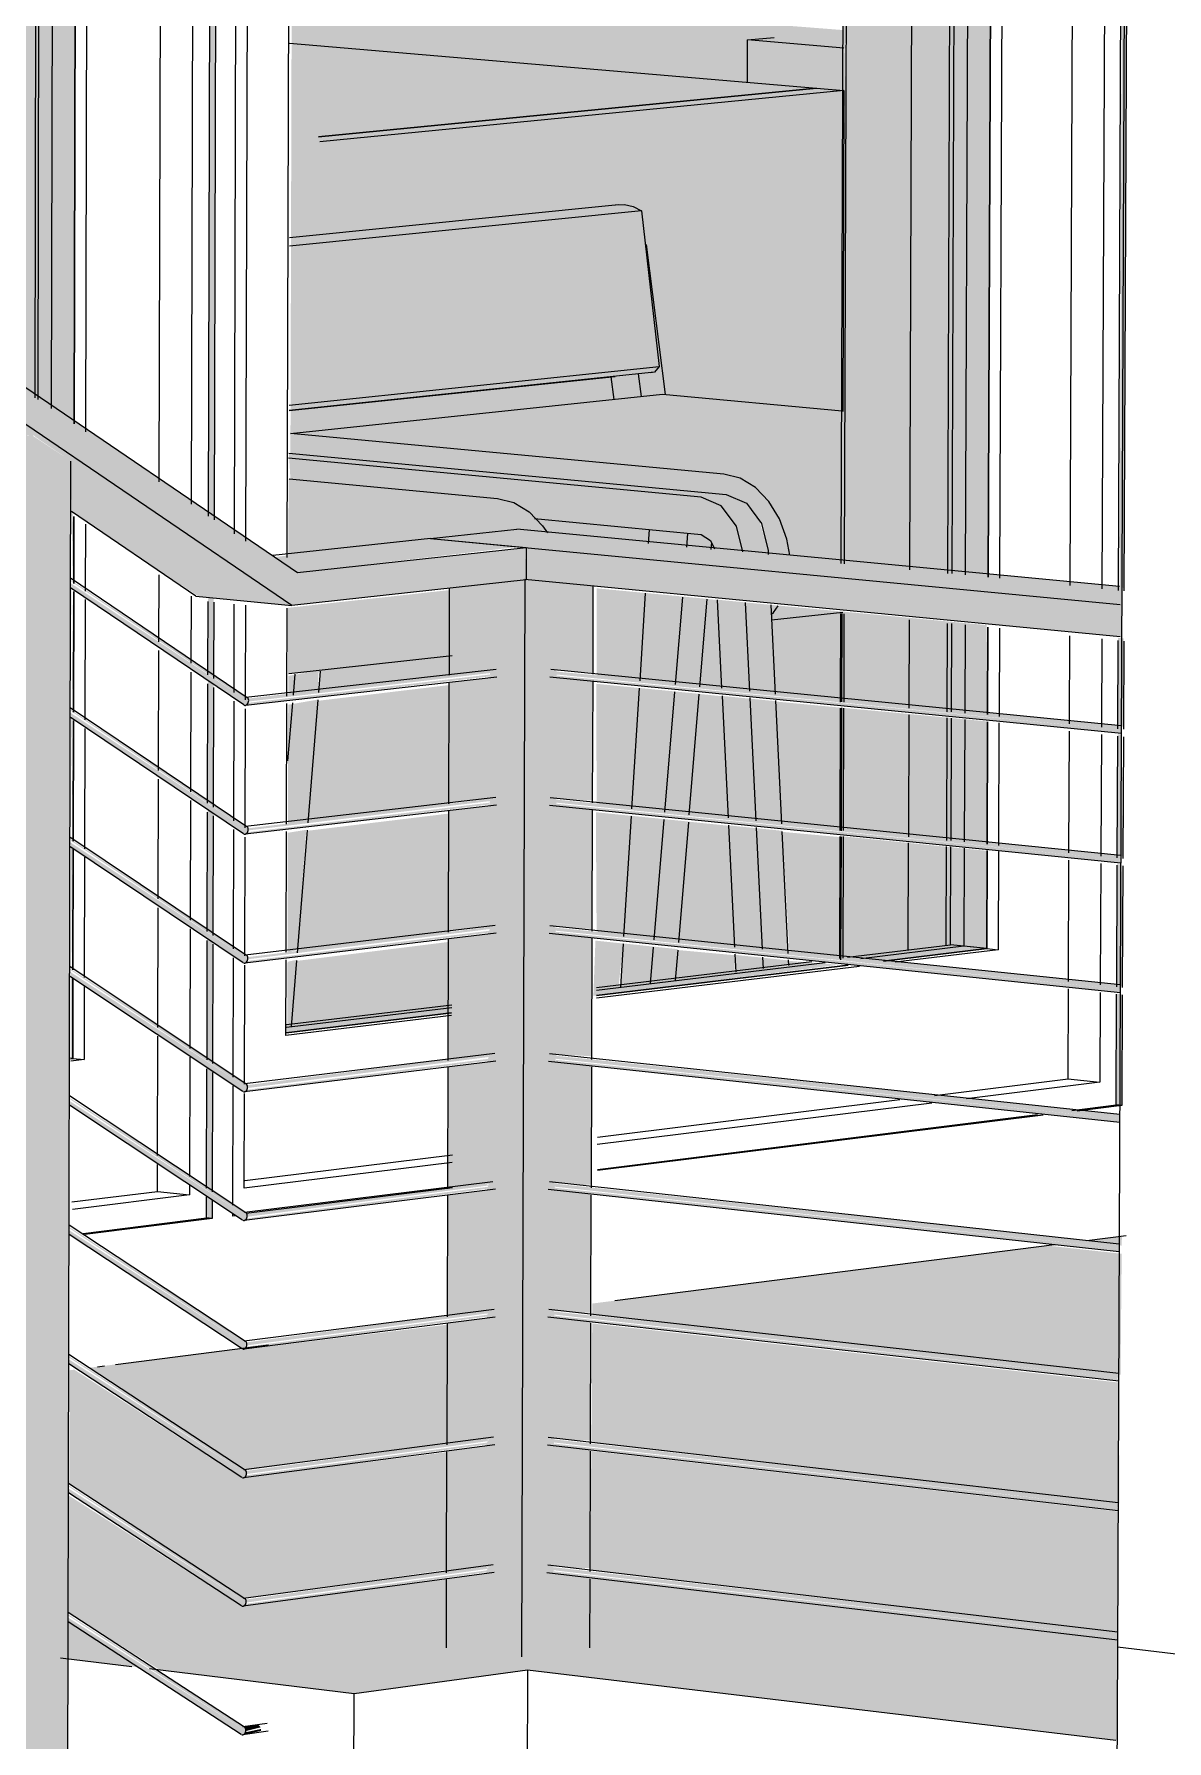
# Model space of a CAD drawing. Header units: inches. Extents: x 5690 to 5695, y -585 to 907.
# Drawn here: x 5694.36173 to 5694.39315, y 381.88345 to 381.9308 of the extents above; entities that cross this region are included whole.
import ezdxf

# ---------------------------------------------------------------- set-up
doc = ezdxf.new("R2010")
doc.units = ezdxf.units.IN
doc.header["$MEASUREMENT"] = 0
for name, color, linetype, lineweight in [('A-FLOR', 192, 'Continuous', 13), ('A-FLOR-HRAL', 11, 'Continuous', 9), ('A-GLAZ-2', 151, 'Continuous', 9), ('A-WALL', 113, 'Continuous', 13), ('I-FURN', 30, 'Continuous', 9), ('Q-CASE', 31, 'Continuous', 9), ('Q-SPCQ', 91, 'Continuous', 9)]:
    doc.layers.add(name, color=color, linetype=linetype, lineweight=lineweight)
doc.layers.add('A-GLAZ-1', color=151, linetype='Continuous', lineweight=13, transparency=0.75)
doc.layers.add('Q-SPCQ-1', color=91, linetype='Continuous', lineweight=9, transparency=0.3)

msp = doc.modelspace()

# ---------------------------------------------------------------- hatches: boundary and pattern name
at = {"layer": 'A-FLOR'}
h = msp.add_hatch(color=256, dxfattribs=at)
h.paths.add_polyline_path([(5694.39177, 381.883468), (5694.391783, 381.886243), (5694.377159, 381.887966), (5694.377145, 381.886076), (5694.375196, 381.885826), (5694.373156, 381.88607), (5694.373169, 381.887933), (5694.367465, 381.887203), (5694.362698, 381.890257), (5694.362681, 381.887008), (5694.365214, 381.885424), (5694.370603, 381.884772), (5694.375416, 381.885429), (5694.391768, 381.883468)], flags=0)
h.paths.add_polyline_path([(5694.3646, 381.885498), (5694.36268, 381.886741), (5694.362675, 381.885731), (5694.364171, 381.88555)], flags=0)
h.paths.add_polyline_path([(5694.391798, 381.886467), (5694.391801, 381.889817), (5694.377184, 381.891498), (5694.37716, 381.888189), (5694.391796, 381.886467)], flags=0)
h.paths.add_polyline_path([(5694.356179, 381.886516), (5694.356143, 381.889235), (5694.345365, 381.887824), (5694.356137, 381.886521)], flags=0)
h.paths.add_polyline_path([(5694.367563, 381.887406), (5694.373171, 381.888202), (5694.373193, 381.891466), (5694.367486, 381.890754), (5694.362843, 381.893752), (5694.362716, 381.893736), (5694.3627, 381.890574), (5694.367561, 381.887407)], flags=0)
h.paths.add_polyline_path([(5694.344453, 381.887934), (5694.356192, 381.889468), (5694.356206, 381.89283), (5694.330804, 381.889585), (5694.343514, 381.888048)], flags=0)
h.paths.add_polyline_path([(5694.391832, 381.890039), (5694.391819, 381.893394), (5694.37721, 381.895034), (5694.377186, 381.891721), (5694.391802, 381.890042)], flags=0)
h.paths.add_polyline_path([(5694.367584, 381.890957), (5694.373194, 381.891729), (5694.373216, 381.895003), (5694.367507, 381.894308), (5694.367389, 381.894333), (5694.363239, 381.893803), (5694.367582, 381.890958)], flags=0)
h.paths.add_polyline_path([(5694.391865, 381.893614), (5694.391897, 381.896968), (5694.389816, 381.897196), (5694.377214, 381.895587), (5694.377212, 381.895257), (5694.391821, 381.893619)], flags=0)
h.paths.add_polyline_path([(5694.391899, 381.897193), (5694.391902, 381.897462), (5694.390766, 381.897317), (5694.391839, 381.8972)], flags=0)
at = {"layer": 'A-FLOR-HRAL'}
for points in [[(5694.368876, 381.914954), (5694.36903, 381.915866), (5694.360832, 381.921448), (5694.360868, 381.9204), (5694.368712, 381.915066)], [(5694.368876, 381.914954), (5694.360806, 381.920428), (5694.358168, 381.920675), (5694.359389, 381.919847), (5694.359818, 381.919847), (5694.360052, 381.919687), (5694.360868, 381.919626), (5694.361723, 381.919668), (5694.361766, 381.919626), (5694.362747, 381.918959), (5694.362771, 381.917552), (5694.366282, 381.915207), (5694.368711, 381.91497)], [(5694.361034, 381.87143), (5694.362637, 381.87167), (5694.362741, 381.918963), (5694.361681, 381.919668), (5694.360806, 381.919576), (5694.360751, 381.871585), (5694.360869, 381.871527), (5694.361034, 381.871505)], [(5694.391903, 381.914977), (5694.391892, 381.915472), (5694.375008, 381.917059), (5694.372722, 381.916812), (5694.391887, 381.914979)], [(5694.36903, 381.915866), (5694.375159, 381.916579), (5694.37272, 381.916811), (5694.3684, 381.916295), (5694.368948, 381.915922)], [(5694.368876, 381.914954), (5694.375377, 381.915667), (5694.375349, 381.916554), (5694.36903, 381.915866), (5694.368883, 381.914995)], [(5694.391899, 381.914075), (5694.391887, 381.914979), (5694.375379, 381.916558), (5694.375379, 381.915667), (5694.391883, 381.914077)], [(5694.367677, 381.912288), (5694.374391, 381.91308), (5694.374361, 381.913142), (5694.37434, 381.913161), (5694.367667, 381.91237), (5694.36768, 381.912317)], [(5694.367597, 381.912184), (5694.374375, 381.912986), (5694.374371, 381.913036), (5694.367667, 381.912252), (5694.367619, 381.912193)], [(5694.39189, 381.911497), (5694.391874, 381.911627), (5694.376183, 381.913122), (5694.376212, 381.913039), (5694.391874, 381.911499)], [(5694.39189, 381.9114), (5694.391874, 381.911499), (5694.376215, 381.913009), (5694.376268, 381.912938), (5694.391873, 381.911402)], [(5694.367668, 381.908712), (5694.36763, 381.908823), (5694.362732, 381.912067), (5694.362781, 381.912003), (5694.36766, 381.908717)], [(5694.367566, 381.908606), (5694.367651, 381.908663), (5694.367634, 381.908735), (5694.362732, 381.91198), (5694.36277, 381.911827), (5694.36756, 381.908608)], [(5694.367588, 381.908608), (5694.374364, 381.909432), (5694.374358, 381.909481), (5694.367651, 381.908663), (5694.3676, 381.908613)], [(5694.367668, 381.908712), (5694.374381, 381.909528), (5694.37435, 381.909586), (5694.367667, 381.90877), (5694.36767, 381.908742)], [(5694.391875, 381.907899), (5694.39183, 381.908032), (5694.376171, 381.90957), (5694.376201, 381.909484), (5694.391858, 381.907901)], [(5694.391875, 381.907803), (5694.39183, 381.907904), (5694.376204, 381.909454), (5694.376256, 381.909383), (5694.391858, 381.907804)], [(5694.367659, 381.905138), (5694.367621, 381.90525), (5694.366918, 381.905722), (5694.362723, 381.908476), (5694.36277, 381.908413), (5694.367657, 381.905139)], [(5694.367556, 381.905033), (5694.367641, 381.905089), (5694.367624, 381.905161), (5694.362723, 381.908388), (5694.36277, 381.908231), (5694.367551, 381.905034)], [(5694.367579, 381.905034), (5694.374353, 381.905879), (5694.374349, 381.905928), (5694.367641, 381.905089), (5694.367591, 381.905039)], [(5694.367659, 381.905138), (5694.374371, 381.905977), (5694.374339, 381.906033), (5694.367657, 381.905196), (5694.367661, 381.905167)], [(5694.39186, 381.904303), (5694.39183, 381.904436), (5694.37616, 381.906017), (5694.37619, 381.905931), (5694.391843, 381.904305)], [(5694.39186, 381.904207), (5694.39183, 381.904306), (5694.376193, 381.905901), (5694.376245, 381.90583), (5694.391843, 381.904208)], [(5694.367649, 381.901565), (5694.367611, 381.901678), (5694.366918, 381.902141), (5694.362715, 381.904886), (5694.36275, 381.904831), (5694.367648, 381.901566)], [(5694.367547, 381.90146), (5694.367632, 381.901516), (5694.367615, 381.901588), (5694.362715, 381.904799), (5694.36275, 381.90465), (5694.367542, 381.901462)], [(5694.367569, 381.901462), (5694.374342, 381.902327), (5694.374338, 381.902377), (5694.367632, 381.901516), (5694.367582, 381.901467)], [(5694.367649, 381.901565), (5694.374361, 381.902429), (5694.374328, 381.902483), (5694.373896, 381.902453), (5694.36764, 381.901645), (5694.367651, 381.901595)], [(5694.391845, 381.900708), (5694.39183, 381.90084), (5694.376148, 381.902466), (5694.376179, 381.902379), (5694.39183, 381.90071)], [(5694.391845, 381.900613), (5694.39183, 381.90071), (5694.376181, 381.902349), (5694.376234, 381.902279), (5694.39183, 381.900614)], [(5694.36764, 381.897994), (5694.367602, 381.898107), (5694.366918, 381.898561), (5694.362707, 381.901298), (5694.36275, 381.901238), (5694.367638, 381.897995)], [(5694.367538, 381.89789), (5694.367622, 381.897946), (5694.367605, 381.898017), (5694.362707, 381.901211), (5694.36275, 381.901057), (5694.367533, 381.897891)], [(5694.36764, 381.897994), (5694.374323, 381.89886), (5694.374255, 381.898948), (5694.36763, 381.898074), (5694.367642, 381.898024)], [(5694.36756, 381.897891), (5694.374317, 381.898775), (5694.374334, 381.898828), (5694.367622, 381.897946), (5694.367572, 381.897896)], [(5694.39183, 381.897115), (5694.391831, 381.897246), (5694.37616, 381.898914), (5694.376167, 381.898829), (5694.391771, 381.897122)], [(5694.39183, 381.89702), (5694.39183, 381.897115), (5694.37617, 381.898799), (5694.376222, 381.898729), (5694.391771, 381.897026)], [(5694.36763, 381.894425), (5694.367593, 381.894538), (5694.367256, 381.894761), (5694.362698, 381.897712), (5694.362698, 381.89768), (5694.367629, 381.894426)], [(5694.367528, 381.894321), (5694.36761, 381.89437), (5694.367596, 381.894448), (5694.362698, 381.897624), (5694.362712, 381.897491), (5694.367523, 381.894322)], [(5694.36755, 381.894322), (5694.374321, 381.895229), (5694.374323, 381.895279), (5694.367619, 381.894389), (5694.367572, 381.894331)], [(5694.36763, 381.894425), (5694.374313, 381.895314), (5694.374328, 381.89539), (5694.373896, 381.895357), (5694.36762, 381.894508), (5694.367633, 381.894455)], [(5694.391815, 381.893524), (5694.391771, 381.89366), (5694.376149, 381.895365), (5694.376156, 381.895281), (5694.391771, 381.893529)], [(5694.391815, 381.893429), (5694.391771, 381.893529), (5694.376159, 381.895251), (5694.376211, 381.895181), (5694.391771, 381.893434)], [(5694.367621, 381.890857), (5694.367583, 381.890971), (5694.367117, 381.891277), (5694.36269, 381.894127), (5694.36269, 381.894095), (5694.367619, 381.890858)], [(5694.367519, 381.890753), (5694.3676, 381.890802), (5694.367596, 381.890874), (5694.36269, 381.89404), (5694.36269, 381.893916), (5694.367514, 381.890754)], [(5694.367621, 381.890857), (5694.374325, 381.89177), (5694.374296, 381.891838), (5694.374247, 381.891846), (5694.373896, 381.891811), (5694.36761, 381.890941), (5694.367623, 381.890887)], [(5694.367541, 381.890754), (5694.374295, 381.89168), (5694.374312, 381.891732), (5694.36761, 381.890822), (5694.367563, 381.890764)], [(5694.3918, 381.889934), (5694.391771, 381.890069), (5694.376137, 381.891819), (5694.376145, 381.891734), (5694.391771, 381.889938)], [(5694.3918, 381.88984), (5694.391771, 381.889938), (5694.376148, 381.891704), (5694.3762, 381.891634), (5694.391771, 381.889843)], [(5694.367509, 381.887187), (5694.367591, 381.887236), (5694.367587, 381.887308), (5694.362682, 381.890457), (5694.362681, 381.890334), (5694.367505, 381.887189)], [(5694.367612, 381.887291), (5694.367574, 381.887405), (5694.367532, 381.887433), (5694.362682, 381.890544), (5694.362682, 381.890512), (5694.36761, 381.887292)], [(5694.367532, 381.887189), (5694.374284, 381.888135), (5694.374301, 381.888187), (5694.367601, 381.887256), (5694.367553, 381.887198)], [(5694.367612, 381.887291), (5694.374315, 381.888228), (5694.374285, 381.888293), (5694.374248, 381.888304), (5694.373897, 381.888266), (5694.367601, 381.887375), (5694.367614, 381.887321)], [(5694.391785, 381.886346), (5694.391771, 381.88648), (5694.376126, 381.888274), (5694.376133, 381.888189), (5694.391784, 381.886347)], [(5694.391785, 381.886252), (5694.391771, 381.886348), (5694.376136, 381.888159), (5694.376188, 381.88809), (5694.391784, 381.886252)], [(5694.367602, 381.883727), (5694.367564, 381.883841), (5694.367522, 381.883869), (5694.362673, 381.886962), (5694.362673, 381.886931), (5694.367601, 381.883728)], [(5694.3675, 381.883623), (5694.367581, 381.883671), (5694.367577, 381.883743), (5694.362673, 381.886875), (5694.362673, 381.886753), (5694.367496, 381.883624)], [(5694.367602, 381.883727), (5694.368016, 381.88383), (5694.367941, 381.883906), (5694.367564, 381.883841), (5694.367604, 381.883757)], [(5694.367522, 381.883624), (5694.368025, 381.883732), (5694.368026, 381.883785), (5694.367591, 381.883692), (5694.367544, 381.883633)]]:
    msp.add_hatch(color=256, dxfattribs=at).paths.add_polyline_path(points, flags=0)
h = msp.add_hatch(color=256, dxfattribs=at)
h.paths.add_polyline_path([(5694.367575, 381.912182), (5694.367657, 381.912232), (5694.367653, 381.912304), (5694.36274, 381.915573), (5694.36277, 381.915425), (5694.367569, 381.912184)], flags=0)
h.paths.add_polyline_path([(5694.359755, 381.917473), (5694.359817, 381.917538), (5694.359817, 381.917607), (5694.359572, 381.917738), (5694.359513, 381.917653), (5694.359534, 381.917614), (5694.359747, 381.917478)], flags=0)
h = msp.add_hatch(color=256, dxfattribs=at)
h.paths.add_polyline_path([(5694.367677, 381.912288), (5694.36764, 381.912399), (5694.36274, 381.91566), (5694.36277, 381.915609), (5694.367676, 381.912289)], flags=0)
h.paths.add_polyline_path([(5694.359858, 381.917579), (5694.359817, 381.917677), (5694.359789, 381.917712), (5694.359572, 381.917804), (5694.359582, 381.917766), (5694.359817, 381.917607)], flags=0)
h = msp.add_hatch(color=256, dxfattribs=at)
h.paths.add_polyline_path([(5694.374965, 381.867255), (5694.374999, 381.867378), (5694.375198, 381.867426), (5694.375205, 381.869717), (5694.373106, 381.869397), (5694.373128, 381.867502), (5694.374964, 381.867255)], flags=0)
h.paths.add_polyline_path([(5694.375255, 381.885819), (5694.375349, 381.915664), (5694.373244, 381.915432), (5694.373278, 381.913042), (5694.37438, 381.91313), (5694.374371, 381.913033), (5694.374388, 381.912999), (5694.374309, 381.912935), (5694.373236, 381.912814), (5694.37324, 381.909481), (5694.37437, 381.909582), (5694.374366, 381.909481), (5694.374377, 381.909444), (5694.374298, 381.909381), (5694.373226, 381.909256), (5694.373216, 381.905923), (5694.374339, 381.906032), (5694.374371, 381.905978), (5694.374349, 381.905931), (5694.374307, 381.905837), (5694.374287, 381.905828), (5694.373215, 381.9057), (5694.373205, 381.902368), (5694.374349, 381.902483), (5694.374296, 381.902285), (5694.374276, 381.902276), (5694.373204, 381.902145), (5694.373194, 381.898815), (5694.374336, 381.898907), (5694.374286, 381.898735), (5694.374266, 381.898726), (5694.373194, 381.898592), (5694.373184, 381.895265), (5694.374325, 381.895362), (5694.374275, 381.895187), (5694.374255, 381.895178), (5694.373183, 381.89504), (5694.373173, 381.891715), (5694.37434, 381.891818), (5694.374244, 381.891632), (5694.373172, 381.89149), (5694.373163, 381.888167), (5694.37433, 381.888275), (5694.374233, 381.888087), (5694.373162, 381.887942), (5694.373156, 381.88607), (5694.374148, 381.885951)], flags=0)
h = msp.add_hatch(color=256, dxfattribs=at)
h.paths.add_polyline_path([(5694.37554, 381.867276), (5694.377084, 381.867516), (5694.377091, 381.869511), (5694.375205, 381.869717), (5694.375233, 381.867426), (5694.375351, 381.867361), (5694.37554, 381.867342)], flags=0)
h.paths.add_polyline_path([(5694.375255, 381.885819), (5694.377145, 381.886076), (5694.377151, 381.887975), (5694.376143, 381.888135), (5694.376124, 381.888295), (5694.376743, 381.888247), (5694.377152, 381.888247), (5694.377162, 381.891523), (5694.376155, 381.89168), (5694.376136, 381.891837), (5694.376793, 381.891789), (5694.377163, 381.891794), (5694.377174, 381.895072), (5694.376166, 381.895227), (5694.376147, 381.89538), (5694.376845, 381.895333), (5694.377175, 381.895337), (5694.377185, 381.898623), (5694.376177, 381.898775), (5694.376159, 381.898926), (5694.376899, 381.898878), (5694.377186, 381.898882), (5694.377197, 381.902175), (5694.376184, 381.90232), (5694.376216, 381.90248), (5694.376273, 381.902498), (5694.377198, 381.902446), (5694.377208, 381.905729), (5694.3762, 381.905876), (5694.376181, 381.906036), (5694.377209, 381.905977), (5694.37722, 381.909285), (5694.376211, 381.90943), (5694.376212, 381.909599), (5694.376601, 381.90957), (5694.377221, 381.909544), (5694.377232, 381.912842), (5694.376222, 381.912984), (5694.376223, 381.913151), (5694.376652, 381.913122), (5694.377232, 381.913096), (5694.37724, 381.915487), (5694.375349, 381.915664), (5694.375256, 381.885952)], flags=0)
at = {"layer": 'A-GLAZ-1'}
h = msp.add_hatch(color=256, dxfattribs=at)
h.paths.add_polyline_path([(5694.368713, 381.903097), (5694.373244, 381.903641), (5694.373296, 381.905627), (5694.369009, 381.905092), (5694.368821, 381.903337), (5694.368714, 381.903325)], flags=0)
h.paths.add_polyline_path([(5694.377243, 381.904122), (5694.384043, 381.904985), (5694.382667, 381.905093), (5694.382674, 381.904951), (5694.381154, 381.904816), (5694.381183, 381.905248), (5694.379586, 381.905394), (5694.379467, 381.904614), (5694.377945, 381.904431), (5694.37807, 381.905574), (5694.377299, 381.905655), (5694.377244, 381.904181)], flags=0)
h.paths.add_polyline_path([(5694.385253, 381.905083), (5694.388152, 381.905449), (5694.388152, 381.908146), (5694.384087, 381.908556), (5694.384075, 381.905202), (5694.385104, 381.905099)], flags=0)
h.paths.add_polyline_path([(5694.384101, 381.905168), (5694.384113, 381.908524), (5694.382489, 381.908671), (5694.382681, 381.905316), (5694.383527, 381.905228)], flags=0)
h.paths.add_polyline_path([(5694.36903, 381.905346), (5694.373297, 381.905883), (5694.373307, 381.909189), (5694.369304, 381.908701), (5694.369031, 381.905365)], flags=0)
h.paths.add_polyline_path([(5694.381172, 381.905474), (5694.381005, 381.908841), (5694.379882, 381.908955), (5694.379606, 381.905638), (5694.380731, 381.90552)], flags=0)
h.paths.add_polyline_path([(5694.378084, 381.905797), (5694.378294, 381.909117), (5694.37731, 381.909217), (5694.377332, 381.905875), (5694.377582, 381.905849)], flags=0)
h.paths.add_polyline_path([(5694.388163, 381.908369), (5694.388151, 381.911738), (5694.38231, 381.912287), (5694.382477, 381.908915), (5694.384114, 381.908748), (5694.384088, 381.90878), (5694.388152, 381.90837)], flags=0)
h.paths.add_polyline_path([(5694.369325, 381.908955), (5694.373308, 381.909461), (5694.373318, 381.912754), (5694.369599, 381.912307), (5694.369362, 381.909416)], flags=0)
h.paths.add_polyline_path([(5694.380994, 381.909066), (5694.380827, 381.912433), (5694.380176, 381.912498), (5694.3799, 381.909177), (5694.38073, 381.909092)], flags=0)
h.paths.add_polyline_path([(5694.378308, 381.909339), (5694.378517, 381.912662), (5694.377322, 381.91278), (5694.377332, 381.909438), (5694.377582, 381.909412)], flags=0)
h.paths.add_polyline_path([(5694.388177, 381.91196), (5694.388151, 381.914408), (5694.382161, 381.91497), (5694.382299, 381.912512), (5694.388151, 381.911962)], flags=0)
h.paths.add_polyline_path([(5694.384102, 381.912422), (5694.384153, 381.912378), (5694.384104, 381.913025)], flags=0)
h.paths.add_polyline_path([(5694.36962, 381.912564), (5694.373318, 381.913019), (5694.37331, 381.915386), (5694.368773, 381.914888), (5694.368769, 381.913049), (5694.369664, 381.913104), (5694.369625, 381.912625)], flags=0)
h.paths.add_polyline_path([(5694.380816, 381.912658), (5694.380695, 381.915104), (5694.380395, 381.915133), (5694.380195, 381.91272), (5694.38073, 381.912667)], flags=0)
h.paths.add_polyline_path([(5694.378531, 381.912884), (5694.378684, 381.915298), (5694.37733, 381.915429), (5694.377332, 381.913002), (5694.37833, 381.912904)], flags=0)
h.paths.add_polyline_path([(5694.388192, 381.915799), (5694.38852, 382.002209), (5694.369057, 382.001658), (5694.368942, 381.959094), (5694.38427, 381.958112), (5694.384252, 381.938833), (5694.368895, 381.940027), (5694.368838, 381.919173), (5694.381012, 381.917998), (5694.381513, 381.917755), (5694.381906, 381.917228), (5694.382092, 381.916366), (5694.388151, 381.915803)], flags=0)
h.paths.add_polyline_path([(5694.368778, 381.916333), (5694.37542, 381.917005), (5694.378771, 381.916676), (5694.378794, 381.917053), (5694.375637, 381.917362), (5694.375421, 381.91757), (5694.374951, 381.917827), (5694.374583, 381.917922), (5694.368789, 381.918466), (5694.368778, 381.916397)], flags=0)
h.paths.add_polyline_path([(5694.380594, 381.916501), (5694.380525, 381.916702), (5694.380509, 381.916509)], flags=0)
h.paths.add_polyline_path([(5694.384172, 381.920351), (5694.384157, 381.920352), (5694.384189, 381.929242), (5694.381514, 381.929464), (5694.38152, 381.93064), (5694.382254, 381.930712), (5694.384244, 381.930544), (5694.384136, 381.92174)], flags=0)
h.paths.add_polyline_path([(5694.377811, 381.920667), (5694.377733, 381.921283), (5694.378937, 381.921422), (5694.379068, 381.921584), (5694.378734, 381.924856), (5694.379251, 381.920802), (5694.378937, 381.920788), (5694.378325, 381.920723)], flags=0)
h.paths.add_polyline_path([(5694.38417, 381.930915), (5694.38152, 381.931122), (5694.38152, 381.932201), (5694.381225, 381.932325), (5694.38119, 381.9323), (5694.381225, 381.934286), (5694.381531, 381.934415), (5694.381537, 381.935936), (5694.382272, 381.936004), (5694.384264, 381.935844), (5694.384172, 381.931517)], flags=0)
h = msp.add_hatch(color=256, dxfattribs=at)
h.paths.add_polyline_path([(5694.342442, 381.899942), (5694.356224, 381.901597), (5694.356258, 381.903611), (5694.352105, 381.903119), (5694.351932, 381.901312), (5694.350376, 381.901126), (5694.350511, 381.90293), (5694.348286, 381.902667), (5694.348378, 381.900837), (5694.346845, 381.900703), (5694.346774, 381.902488), (5694.345996, 381.902396), (5694.34582, 381.90058), (5694.344265, 381.900393), (5694.344394, 381.902207), (5694.342461, 381.901978), (5694.342442, 381.900175)], flags=0)
h.paths.add_polyline_path([(5694.342461, 381.902209), (5694.344408, 381.902439), (5694.344612, 381.905884), (5694.342464, 381.905637), (5694.342463, 381.90408)], flags=0)
h.paths.add_polyline_path([(5694.362737, 381.902379), (5694.362799, 381.902387), (5694.362778, 381.904617), (5694.362743, 381.90464), (5694.362738, 381.902387)], flags=0)
h.paths.add_polyline_path([(5694.346014, 381.902628), (5694.346762, 381.902717), (5694.346591, 381.906112), (5694.346286, 381.906077), (5694.346123, 381.904014)], flags=0)
h.paths.add_polyline_path([(5694.348274, 381.902895), (5694.350525, 381.903161), (5694.350731, 381.906589), (5694.348104, 381.906286), (5694.348218, 381.904013)], flags=0)
h.paths.add_polyline_path([(5694.352124, 381.90335), (5694.356259, 381.903839), (5694.356265, 381.907227), (5694.352397, 381.906781), (5694.352176, 381.904011)], flags=0)
h.paths.add_polyline_path([(5694.362804, 381.904869), (5694.362778, 381.908214), (5694.362751, 381.908232), (5694.362778, 381.904887), (5694.362799, 381.904873)], flags=0)
h.paths.add_polyline_path([(5694.342465, 381.905867), (5694.344626, 381.906116), (5694.344831, 381.909562), (5694.342468, 381.909298), (5694.342466, 381.90762)], flags=0)
h.paths.add_polyline_path([(5694.346304, 381.906309), (5694.34658, 381.906341), (5694.346451, 381.908174), (5694.34631, 381.90638)], flags=0)
h.paths.add_polyline_path([(5694.348092, 381.906515), (5694.350745, 381.90682), (5694.35095, 381.910248), (5694.347922, 381.909909), (5694.348037, 381.907618)], flags=0)
h.paths.add_polyline_path([(5694.352415, 381.907012), (5694.356266, 381.907454), (5694.356272, 381.910844), (5694.352688, 381.910443), (5694.352446, 381.907397)], flags=0)
h.paths.add_polyline_path([(5694.362813, 381.908461), (5694.362778, 381.911813), (5694.362759, 381.911825), (5694.362798, 381.908471)], flags=0)
h.paths.add_polyline_path([(5694.342468, 381.909528), (5694.344844, 381.909794), (5694.344991, 381.912267), (5694.342471, 381.911946), (5694.34247, 381.911227)], flags=0)
h.paths.add_polyline_path([(5694.34791, 381.910137), (5694.350964, 381.910478), (5694.350991, 381.91107), (5694.35275, 381.911224), (5694.352706, 381.910673), (5694.356272, 381.911072), (5694.356267, 381.913517), (5694.347783, 381.91255), (5694.347884, 381.910659)], flags=0)
h.paths.add_polyline_path([(5694.362821, 381.912054), (5694.362778, 381.915414), (5694.362768, 381.91542), (5694.362798, 381.912069)], flags=0)
h.paths.add_polyline_path([(5694.347225, 381.913996), (5694.358203, 381.915187), (5694.358736, 381.915134), (5694.358748, 381.915519), (5694.358511, 381.915551), (5694.358369, 381.915701), (5694.357917, 381.915971), (5694.357491, 381.916083), (5694.350311, 381.916778), (5694.349655, 381.921972), (5694.351122, 381.922157), (5694.351757, 381.917396), (5694.358744, 381.91672), (5694.358763, 381.919729), (5694.359416, 381.919823), (5694.358222, 381.920629), (5694.358224, 381.921652), (5694.360897, 381.921402), (5694.36284, 381.920079), (5694.363016, 382.001362), (5694.342582, 382.000799), (5694.34247, 381.914739), (5694.346696, 381.914287), (5694.347198, 381.914034)], flags=0)
h.paths.add_polyline_path([(5694.362829, 381.915649), (5694.362798, 381.917529), (5694.362773, 381.917546), (5694.362798, 381.91567)], flags=0)
h.paths.add_polyline_path([(5694.344064, 381.917109), (5694.343985, 381.917743), (5694.345213, 381.917886), (5694.345344, 381.918052), (5694.344952, 381.921528), (5694.345007, 381.921533), (5694.345548, 381.917244), (5694.345213, 381.917233), (5694.344652, 381.917173)], flags=0)
h.paths.add_polyline_path([(5694.358827, 381.940818), (5694.349005, 381.941573), (5694.348169, 381.941502), (5694.348196, 381.960284), (5694.349066, 381.960342), (5694.358866, 381.9597), (5694.358842, 381.947811)], flags=0)
h = msp.add_hatch(color=256, dxfattribs=at)
h.paths.add_polyline_path([(5694.368752, 381.903285), (5694.368859, 381.903298), (5694.369008, 381.905123), (5694.368757, 381.905066), (5694.368752, 381.903354)], flags=0)
h.paths.add_polyline_path([(5694.377992, 381.904392), (5694.379514, 381.904575), (5694.379584, 381.905419), (5694.378067, 381.905577), (5694.378053, 381.905364)], flags=0)
h.paths.add_polyline_path([(5694.38119, 381.904788), (5694.382656, 381.904964), (5694.382648, 381.905107), (5694.381166, 381.905262)], flags=0)
h.paths.add_polyline_path([(5694.368758, 381.905318), (5694.36903, 381.905401), (5694.369276, 381.908729), (5694.368766, 381.908646), (5694.368758, 381.905369)], flags=0)
h.paths.add_polyline_path([(5694.382637, 381.905333), (5694.382471, 381.908702), (5694.380988, 381.908853), (5694.381155, 381.905487), (5694.382425, 381.905355)], flags=0)
h.paths.add_polyline_path([(5694.379602, 381.905641), (5694.379877, 381.908958), (5694.37829, 381.909119), (5694.378081, 381.905799), (5694.378933, 381.905711)], flags=0)
h.paths.add_polyline_path([(5694.368767, 381.908895), (5694.369321, 381.908959), (5694.369597, 381.912341), (5694.368776, 381.912199), (5694.368769, 381.90942)], flags=0)
h.paths.add_polyline_path([(5694.382459, 381.908927), (5694.382293, 381.912298), (5694.380811, 381.912444), (5694.380977, 381.909077), (5694.382202, 381.908953)], flags=0)
h.paths.add_polyline_path([(5694.379896, 381.90918), (5694.380171, 381.912501), (5694.378513, 381.912665), (5694.378326, 381.909339), (5694.379226, 381.909248)], flags=0)
h.paths.add_polyline_path([(5694.368777, 381.912473), (5694.369615, 381.912567), (5694.369617, 381.913135), (5694.368778, 381.913002), (5694.368777, 381.912628)], flags=0)
h.paths.add_polyline_path([(5694.382282, 381.912523), (5694.382161, 381.91497), (5694.380678, 381.915113), (5694.380799, 381.912669), (5694.38198, 381.912553)], flags=0)
h.paths.add_polyline_path([(5694.38019, 381.912723), (5694.38039, 381.915136), (5694.37868, 381.915301), (5694.378527, 381.912887), (5694.37952, 381.912789)], flags=0)
h.paths.add_polyline_path([(5694.382092, 381.916366), (5694.382054, 381.916613), (5694.381842, 381.917313), (5694.381432, 381.917815), (5694.380923, 381.918036), (5694.368795, 381.919176), (5694.368839, 381.918463), (5694.374652, 381.917902), (5694.375082, 381.917776), (5694.375464, 381.917543), (5694.375642, 381.917359), (5694.378788, 381.917019), (5694.378767, 381.916678), (5694.380504, 381.916512), (5694.380509, 381.916711), (5694.380615, 381.916507), (5694.381742, 381.9164)], flags=0)
h.paths.add_polyline_path([(5694.377808, 381.920668), (5694.379246, 381.920812), (5694.378694, 381.924857), (5694.379068, 381.921584), (5694.378937, 381.921422), (5694.377731, 381.921278), (5694.37779, 381.920812)], flags=0)
at = {"layer": 'A-WALL'}
h = msp.add_hatch(color=256, dxfattribs=at)
h.paths.add_polyline_path([(5694.366669, 381.897943), (5694.366669, 381.898442), (5694.366514, 381.898544), (5694.366531, 381.897958)], flags=0)
h.paths.add_polyline_path([(5694.366671, 381.898709), (5694.366679, 381.902017), (5694.366523, 381.902121), (5694.366515, 381.898813), (5694.366669, 381.898711)], flags=0)
h.paths.add_polyline_path([(5694.36668, 381.902286), (5694.366688, 381.905595), (5694.366532, 381.9057), (5694.366524, 381.90239)], flags=0)
h.paths.add_polyline_path([(5694.366689, 381.905864), (5694.366698, 381.909175), (5694.366541, 381.90928), (5694.366533, 381.905969)], flags=0)
h.paths.add_polyline_path([(5694.366698, 381.909443), (5694.366707, 381.912756), (5694.366551, 381.912861), (5694.366542, 381.909548)], flags=0)
h.paths.add_polyline_path([(5694.366707, 381.913025), (5694.366713, 381.915144), (5694.366556, 381.91516), (5694.366551, 381.91313)], flags=0)
h.paths.add_polyline_path([(5694.366719, 381.917438), (5694.366942, 382.004211), (5694.366785, 382.004215), (5694.366563, 381.917544)], flags=0)
h = msp.add_hatch(color=256, dxfattribs=at)
h.paths.add_polyline_path([(5694.3919, 381.901082), (5694.3919, 381.904164), (5694.391757, 381.904178), (5694.391744, 381.901098), (5694.39184, 381.901088)], flags=0)
h.paths.add_polyline_path([(5694.391914, 381.904388), (5694.3919, 381.907765), (5694.391772, 381.907778), (5694.391758, 381.904404), (5694.3919, 381.90439)], flags=0)
h.paths.add_polyline_path([(5694.391929, 381.907987), (5694.3919, 381.911367), (5694.391787, 381.911378), (5694.391773, 381.908003), (5694.3919, 381.90799)], flags=0)
h.paths.add_polyline_path([(5694.391944, 381.911588), (5694.391954, 381.91404), (5694.391798, 381.914055), (5694.391788, 381.911604), (5694.3919, 381.911593)], flags=0)
h.paths.add_polyline_path([(5694.39196, 381.915439), (5694.392329, 382.003635), (5694.392172, 382.003585), (5694.39184, 381.91545), (5694.391899, 381.915445)], flags=0)
at = {"layer": 'Q-SPCQ-1'}
for points in [[(5694.384244, 381.930411), (5694.384215, 381.930547), (5694.382254, 381.930712), (5694.38152, 381.93064), (5694.384238, 381.930411)], [(5694.384238, 381.928818), (5694.384215, 381.930413), (5694.381518, 381.93064), (5694.38152, 381.929463), (5694.384215, 381.929233), (5694.384215, 381.928822)]]:
    msp.add_hatch(color=256, dxfattribs=at).paths.add_polyline_path(points, flags=0)

# ---------------------------------------------------------------- linework, layer by layer
at = {"layer": 'A-FLOR'}
for p, q in [((5694.362456, 381.885757), (5694.364439, 381.885518)), ((5694.391779, 381.88606), (5694.3917, 381.867127)), ((5694.391779, 381.88606), (5694.605076, 381.860902)), ((5694.364933, 381.885458), (5694.370603, 381.884772)), ((5694.370603, 381.884772), (5694.375416, 381.885429)), ((5694.375416, 381.885429), (5694.375367, 381.869744)), ((5694.375416, 381.885429), (5694.391732, 381.883472)), ((5694.370559, 381.86902), (5694.370603, 381.884772))]:
    msp.add_line(p, q, dxfattribs=at)
at = {"layer": 'A-FLOR-HRAL'}
for p, q in [((5694.360832, 381.921448), (5694.36903, 381.915866)), ((5694.368876, 381.914954), (5694.36083, 381.920425)), ((5694.362637, 381.871665), (5694.362747, 381.918957)), ((5694.366217, 381.915213), (5694.362761, 381.917559)), ((5694.372722, 381.916812), (5694.375114, 381.917071)), ((5694.391838, 381.915477), (5694.375114, 381.917071)), ((5694.372722, 381.916812), (5694.368346, 381.916338)), ((5694.36903, 381.915866), (5694.375379, 381.916558)), ((5694.372722, 381.916812), (5694.375379, 381.916558)), ((5694.372722, 381.916812), (5694.391858, 381.914981)), ((5694.375379, 381.916558), (5694.375377, 381.915667)), ((5694.36274, 381.915717), (5694.367642, 381.9124)), ((5694.375377, 381.915667), (5694.368876, 381.914954)), ((5694.375255, 381.885782), (5694.375349, 381.915664)), ((5694.391855, 381.91408), (5694.375336, 381.915671)), ((5694.367547, 381.912192), (5694.362739, 381.915445)), ((5694.366217, 381.915213), (5694.368876, 381.914954)), ((5694.373244, 381.91543), (5694.373237, 381.91302)), ((5694.377232, 381.913047), (5694.37724, 381.915485)), ((5694.3676, 381.91241), (5694.374543, 381.913186)), ((5694.376057, 381.913182), (5694.391891, 381.911627)), ((5694.374568, 381.912964), (5694.367588, 381.912182)), ((5694.373236, 381.912816), (5694.373226, 381.909453)), ((5694.39189, 381.911399), (5694.376035, 381.91296)), ((5694.377221, 381.90948), (5694.377232, 381.91284)), ((5694.367538, 381.908617), (5694.362731, 381.911853)), ((5694.362732, 381.912124), (5694.367632, 381.908824)), ((5694.374558, 381.90941), (5694.367579, 381.908607)), ((5694.36759, 381.908834), (5694.374532, 381.909632)), ((5694.391875, 381.907802), (5694.376023, 381.909406)), ((5694.376046, 381.909628), (5694.391876, 381.908029)), ((5694.373226, 381.909248), (5694.373216, 381.905889)), ((5694.377209, 381.905917), (5694.37722, 381.909274)), ((5694.362723, 381.908533), (5694.367622, 381.90525)), ((5694.367529, 381.905043), (5694.362723, 381.908262)), ((5694.367581, 381.90526), (5694.37452, 381.90608)), ((5694.376035, 381.906076), (5694.391861, 381.904433)), ((5694.374547, 381.905858), (5694.36757, 381.905033)), ((5694.373215, 381.905685), (5694.373205, 381.902329)), ((5694.39186, 381.904206), (5694.376012, 381.905854)), ((5694.377198, 381.902357), (5694.377208, 381.905711)), ((5694.367519, 381.90147), (5694.362714, 381.904673)), ((5694.362715, 381.904944), (5694.367613, 381.901678)), ((5694.374536, 381.902307), (5694.367561, 381.901461)), ((5694.367571, 381.901688), (5694.374509, 381.902529)), ((5694.391845, 381.900612), (5694.376001, 381.902303)), ((5694.376024, 381.902525), (5694.391845, 381.900839)), ((5694.373204, 381.902139), (5694.373194, 381.898771)), ((5694.377186, 381.898801), (5694.377197, 381.902151)), ((5694.362707, 381.901356), (5694.367603, 381.898108)), ((5694.36751, 381.8979), (5694.362706, 381.901086)), ((5694.367561, 381.898118), (5694.374457, 381.898975)), ((5694.376023, 381.898975), (5694.39183, 381.897247)), ((5694.374525, 381.898759), (5694.367552, 381.89789)), ((5694.373194, 381.898582), (5694.373184, 381.895217)), ((5694.39183, 381.89702), (5694.375989, 381.898754)), ((5694.377174, 381.895247), (5694.377185, 381.898595)), ((5694.362698, 381.89777), (5694.367593, 381.894539)), ((5694.367501, 381.894331), (5694.362698, 381.8975)), ((5694.374515, 381.895211), (5694.367543, 381.894321)), ((5694.367551, 381.894549), (5694.374486, 381.895433)), ((5694.391815, 381.893429), (5694.375978, 381.895207)), ((5694.376002, 381.895429), (5694.391815, 381.893656)), ((5694.373183, 381.895028), (5694.373173, 381.891666)), ((5694.377163, 381.891697), (5694.377174, 381.895041)), ((5694.367492, 381.890763), (5694.362689, 381.893916)), ((5694.36269, 381.894185), (5694.367584, 381.890972)), ((5694.367542, 381.890981), (5694.374474, 381.891887)), ((5694.375992, 381.891883), (5694.3918, 381.890067)), ((5694.374504, 381.891666), (5694.367534, 381.890754)), ((5694.373172, 381.891477), (5694.373162, 381.888118)), ((5694.3918, 381.88984), (5694.375967, 381.891661)), ((5694.377151, 381.88815), (5694.377162, 381.891491)), ((5694.362682, 381.890603), (5694.367574, 381.887406)), ((5694.367483, 381.887197), (5694.362681, 381.890334)), ((5694.374493, 381.888122), (5694.367525, 381.887188)), ((5694.367532, 381.887415), (5694.374463, 381.888343)), ((5694.391785, 381.886252), (5694.375955, 381.888117)), ((5694.375981, 381.888338), (5694.391786, 381.886479)), ((5694.373162, 381.887929), (5694.373156, 381.886034)), ((5694.377145, 381.88604), (5694.377151, 381.887944)), ((5694.362673, 381.887021), (5694.367564, 381.883842)), ((5694.367474, 381.883633), (5694.362673, 381.886753)), ((5694.367522, 381.883851), (5694.368192, 381.883943)), ((5694.368223, 381.883721), (5694.367516, 381.883624))]:
    msp.add_line(p, q, dxfattribs=at)
for points in [[(5694.367597, 381.912184, 0), (5694.367619, 381.912193, 0), (5694.36764, 381.912209, 0), (5694.367657, 381.912232, 0), (5694.36767, 381.912258, 0), (5694.367677, 381.912288, 0)], [(5694.367677, 381.912288, 0), (5694.36768, 381.912317, 0), (5694.367676, 381.912346, 0), (5694.367667, 381.91237, 0), (5694.367653, 381.91239, 0), (5694.367634, 381.912404, 0)], [(5694.367547, 381.912192, 0), (5694.367554, 381.912188, 0), (5694.367575, 381.912182, 0), (5694.367588, 381.912182, 0)], [(5694.367545, 381.908612, 0), (5694.367566, 381.908606, 0), (5694.367579, 381.908607, 0)], [(5694.367588, 381.908608, 0), (5694.36761, 381.908617, 0), (5694.36763, 381.908634, 0), (5694.367647, 381.908656, 0), (5694.36766, 381.908683, 0), (5694.367668, 381.908712, 0)], [(5694.367668, 381.908712, 0), (5694.36767, 381.908742, 0), (5694.367667, 381.90877, 0), (5694.367657, 381.908795, 0), (5694.367643, 381.908815, 0), (5694.367625, 381.908828, 0)], [(5694.367579, 381.905034, 0), (5694.3676, 381.905043, 0), (5694.367621, 381.90506, 0), (5694.367638, 381.905082, 0), (5694.367651, 381.905108, 0), (5694.367659, 381.905138, 0)], [(5694.367659, 381.905138, 0), (5694.367661, 381.905167, 0), (5694.367657, 381.905196, 0), (5694.367648, 381.905221, 0), (5694.367634, 381.905241, 0), (5694.367616, 381.905254, 0)], [(5694.367536, 381.905039, 0), (5694.367556, 381.905033, 0), (5694.36757, 381.905033, 0)], [(5694.367526, 381.901466, 0), (5694.367547, 381.90146, 0), (5694.367561, 381.90146, 0)], [(5694.367569, 381.901462, 0), (5694.367591, 381.901471, 0), (5694.367611, 381.901487, 0), (5694.367628, 381.901509, 0), (5694.367641, 381.901536, 0), (5694.367649, 381.901565, 0)], [(5694.367649, 381.901565, 0), (5694.367651, 381.901595, 0), (5694.367648, 381.901623, 0), (5694.367638, 381.901648, 0), (5694.367624, 381.901668, 0), (5694.367606, 381.901682, 0)], [(5694.36764, 381.897994, 0), (5694.367642, 381.898024, 0), (5694.367638, 381.898052, 0), (5694.367629, 381.898078, 0), (5694.367615, 381.898098, 0), (5694.367597, 381.898111, 0)], [(5694.367517, 381.897896, 0), (5694.367538, 381.89789, 0), (5694.367552, 381.89789, 0)], [(5694.36756, 381.897891, 0), (5694.367582, 381.8979, 0), (5694.367602, 381.897916, 0), (5694.367619, 381.897939, 0), (5694.367632, 381.897965, 0), (5694.36764, 381.897994, 0)], [(5694.367507, 381.894327, 0), (5694.367528, 381.894321, 0), (5694.367543, 381.894321, 0)], [(5694.36755, 381.894322, 0), (5694.367572, 381.894331, 0), (5694.367592, 381.894347, 0), (5694.36761, 381.894369, 0), (5694.367623, 381.894396, 0), (5694.36763, 381.894425, 0)], [(5694.36763, 381.894425, 0), (5694.367633, 381.894455, 0), (5694.367629, 381.894483, 0), (5694.36762, 381.894508, 0), (5694.367606, 381.894528, 0), (5694.367587, 381.894542, 0)], [(5694.367621, 381.890857, 0), (5694.367623, 381.890887, 0), (5694.367619, 381.890916, 0), (5694.36761, 381.890941, 0), (5694.367596, 381.890961, 0), (5694.367578, 381.890975, 0)], [(5694.367498, 381.890759, 0), (5694.367519, 381.890753, 0), (5694.367534, 381.890753, 0)], [(5694.367541, 381.890754, 0), (5694.367563, 381.890764, 0), (5694.367583, 381.89078, 0), (5694.3676, 381.890802, 0), (5694.367613, 381.890828, 0), (5694.367621, 381.890857, 0)], [(5694.367489, 381.887194, 0), (5694.367509, 381.887187, 0), (5694.367525, 381.887187, 0)], [(5694.367532, 381.887189, 0), (5694.367553, 381.887198, 0), (5694.367574, 381.887214, 0), (5694.367591, 381.887236, 0), (5694.367604, 381.887262, 0), (5694.367612, 381.887291, 0)], [(5694.367612, 381.887291, 0), (5694.367614, 381.887321, 0), (5694.36761, 381.88735, 0), (5694.367601, 381.887375, 0), (5694.367587, 381.887395, 0), (5694.367569, 381.887409, 0)], [(5694.367602, 381.883727, 0), (5694.367604, 381.883757, 0), (5694.367601, 381.883785, 0), (5694.367591, 381.88381, 0), (5694.367577, 381.883831, 0), (5694.367559, 381.883845, 0)], [(5694.367479, 381.88363, 0), (5694.3675, 381.883623, 0), (5694.367516, 381.883623, 0)], [(5694.367522, 381.883624, 0), (5694.367544, 381.883633, 0), (5694.367564, 381.883649, 0), (5694.367581, 381.883671, 0), (5694.367594, 381.883698, 0), (5694.367602, 381.883727, 0)]]:
    msp.add_polyline3d(points, dxfattribs=at)
at = {"layer": 'A-GLAZ-2'}
for p, q in [((5694.365201, 381.918382), (5694.365414, 382.00425)), ((5694.366307, 382.004226), (5694.366088, 381.91776)), ((5694.366562, 381.917434), (5694.366785, 382.004208)), ((5694.367604, 381.916734), (5694.367834, 382.004185)), ((5694.391715, 382.003605), (5694.39135, 381.915418)), ((5694.391804, 381.915371), (5694.392172, 382.003615)), ((5694.390464, 381.915503), (5694.390824, 382.003577)), ((5694.387071, 381.91584), (5694.387405, 382.002164)), ((5694.387191, 381.915837), (5694.387526, 382.002176)), ((5694.387896, 382.002188), (5694.387559, 381.915802)), ((5694.388192, 381.915742), (5694.388533, 382.002209)), ((5694.388192, 381.915742), (5694.388533, 382.002209)), ((5694.388533, 382.002209), (5694.388192, 381.915742)), ((5694.388851, 382.002219), (5694.388509, 381.915712)), ((5694.384115, 381.916113), (5694.384432, 382.002058)), ((5694.384208, 381.916109), (5694.384525, 382.002066)), ((5694.386016, 381.915939), (5694.386344, 382.002128)), ((5694.361755, 381.920714), (5694.361937, 382.001319)), ((5694.361836, 381.920668), (5694.362019, 382.00133)), ((5694.36239, 382.001342), (5694.362205, 381.920418)), ((5694.36284, 381.919987), (5694.363029, 382.001363)), ((5694.36284, 381.919987), (5694.363029, 382.001363)), ((5694.363029, 382.001363), (5694.36284, 381.919987)), ((5694.363348, 382.001373), (5694.363157, 381.919772)), ((5694.368748, 381.916282), (5694.368979, 382.00156)), ((5694.362829, 381.915566), (5694.362834, 381.917424)), ((5694.362829, 381.915566), (5694.362834, 381.917424)), ((5694.362834, 381.917424), (5694.362829, 381.915566)), ((5694.363151, 381.91721), (5694.363146, 381.915352)), ((5694.36519, 381.913947), (5694.365194, 381.915806)), ((5694.362821, 381.911988), (5694.362829, 381.915342)), ((5694.362821, 381.911988), (5694.362829, 381.915342)), ((5694.362829, 381.915342), (5694.362821, 381.911988)), ((5694.363146, 381.915119), (5694.363138, 381.911776)), ((5694.366082, 381.915206), (5694.366077, 381.913351)), ((5694.366551, 381.913028), (5694.366556, 381.915061)), ((5694.367592, 381.912335), (5694.367599, 381.914964)), ((5694.368738, 381.91244), (5694.368745, 381.914879)), ((5694.384101, 381.912273), (5694.38411, 381.914729)), ((5694.384194, 381.912269), (5694.384203, 381.914725)), ((5694.386002, 381.912103), (5694.386011, 381.914553)), ((5694.387056, 381.912001), (5694.387065, 381.914453)), ((5694.387176, 381.911998), (5694.387185, 381.914451)), ((5694.387554, 381.914415), (5694.387544, 381.911962)), ((5694.388177, 381.911928), (5694.388187, 381.914354)), ((5694.388177, 381.911928), (5694.388187, 381.914354)), ((5694.388187, 381.914354), (5694.388177, 381.911928)), ((5694.388503, 381.914324), (5694.388494, 381.911868)), ((5694.390448, 381.911668), (5694.390458, 381.914113)), ((5694.365181, 381.910377), (5694.365189, 381.913703)), ((5694.391344, 381.914027), (5694.391334, 381.911581)), ((5694.391788, 381.911532), (5694.391798, 381.913979)), ((5694.366076, 381.913105), (5694.366068, 381.909785)), ((5694.366542, 381.909464), (5694.36655, 381.912781)), ((5694.368728, 381.908885), (5694.368737, 381.912235)), ((5694.362813, 381.908413), (5694.36282, 381.911765)), ((5694.362813, 381.908413), (5694.36282, 381.911765)), ((5694.36282, 381.911765), (5694.362813, 381.908413)), ((5694.367583, 381.908785), (5694.367592, 381.912086)), ((5694.384088, 381.908713), (5694.3841, 381.912104)), ((5694.384181, 381.908709), (5694.384193, 381.912099)), ((5694.385988, 381.908538), (5694.386001, 381.911918)), ((5694.387042, 381.908433), (5694.387055, 381.911831)), ((5694.387162, 381.90843), (5694.387175, 381.911828)), ((5694.387543, 381.911791), (5694.38753, 381.908393)), ((5694.363137, 381.911543), (5694.363129, 381.908202)), ((5694.388163, 381.908329), (5694.388176, 381.911728)), ((5694.388163, 381.908329), (5694.388176, 381.911728)), ((5694.388176, 381.911728), (5694.388163, 381.908329)), ((5694.388493, 381.911697), (5694.388479, 381.908297)), ((5694.390434, 381.908091), (5694.390448, 381.911464)), ((5694.391333, 381.911376), (5694.391319, 381.908002)), ((5694.391773, 381.907952), (5694.391787, 381.911327)), ((5694.365172, 381.906812), (5694.36518, 381.910134)), ((5694.366067, 381.90954), (5694.366059, 381.906223)), ((5694.366533, 381.905904), (5694.366541, 381.909218)), ((5694.367574, 381.905229), (5694.367582, 381.908527)), ((5694.368719, 381.905332), (5694.368728, 381.908679)), ((5694.384075, 381.905157), (5694.384087, 381.908544)), ((5694.384168, 381.905165), (5694.38418, 381.908539)), ((5694.362804, 381.904842), (5694.362812, 381.90819)), ((5694.362804, 381.904842), (5694.362812, 381.90819)), ((5694.362812, 381.90819), (5694.362804, 381.904842)), ((5694.363129, 381.90797), (5694.363121, 381.904632)), ((5694.385976, 381.905384), (5694.385987, 381.908369)), ((5694.387031, 381.905511), (5694.387041, 381.908263)), ((5694.387151, 381.905535), (5694.387161, 381.90826)), ((5694.387529, 381.908222), (5694.387519, 381.905497)), ((5694.388152, 381.905432), (5694.388162, 381.908157)), ((5694.388152, 381.905432), (5694.388162, 381.908157)), ((5694.388162, 381.908157), (5694.388152, 381.905432)), ((5694.388479, 381.908125), (5694.388468, 381.905399)), ((5694.390419, 381.904517), (5694.390433, 381.907887)), ((5694.391318, 381.907796), (5694.391304, 381.904426)), ((5694.391758, 381.904374), (5694.391772, 381.907746)), ((5694.365163, 381.903249), (5694.365171, 381.906569)), ((5694.366058, 381.905978), (5694.36605, 381.902663)), ((5694.366524, 381.902346), (5694.366532, 381.905658)), ((5694.368712, 381.903025), (5694.368718, 381.905126)), ((5694.384293, 381.905192), (5694.387151, 381.905535)), ((5694.387519, 381.905497), (5694.384661, 381.905154)), ((5694.385294, 381.905088), (5694.388152, 381.905432)), ((5694.385294, 381.905088), (5694.388152, 381.905432)), ((5694.388152, 381.905432), (5694.385294, 381.905088)), ((5694.388468, 381.905399), (5694.38561, 381.905056)), ((5694.388152, 381.905432), (5694.387151, 381.905535)), ((5694.388152, 381.905432), (5694.387519, 381.905497)), ((5694.388152, 381.905432), (5694.388468, 381.905399)), ((5694.367564, 381.901675), (5694.367573, 381.90497)), ((5694.384624, 381.904937), (5694.377329, 381.90406)), ((5694.37733, 381.904132), (5694.384307, 381.90497)), ((5694.37733, 381.904132), (5694.384307, 381.90497)), ((5694.384307, 381.90497), (5694.37733, 381.904132)), ((5694.383674, 381.905036), (5694.377332, 381.904275)), ((5694.377333, 381.904358), (5694.383306, 381.905074)), ((5694.362799, 381.902387), (5694.362804, 381.904619)), ((5694.362799, 381.902387), (5694.362804, 381.904619)), ((5694.362804, 381.904619), (5694.362799, 381.902387)), ((5694.36312, 381.9044), (5694.363116, 381.902353)), ((5694.390408, 381.901819), (5694.390418, 381.904313)), ((5694.391304, 381.90422), (5694.391293, 381.901726)), ((5694.391744, 381.901098), (5694.391757, 381.904168)), ((5694.373315, 381.903793), (5694.368726, 381.903242)), ((5694.36873, 381.903326), (5694.373319, 381.903877)), ((5694.373306, 381.903577), (5694.368712, 381.903025)), ((5694.368717, 381.903098), (5694.373309, 381.903649)), ((5694.368717, 381.903098), (5694.373309, 381.903649)), ((5694.373309, 381.903649), (5694.368717, 381.903098)), ((5694.365154, 381.89969), (5694.365163, 381.903007)), ((5694.362799, 381.902387), (5694.362737, 381.902393)), ((5694.362799, 381.902387), (5694.362738, 381.902393)), ((5694.362739, 381.90238), (5694.362799, 381.902387)), ((5694.362739, 381.90238), (5694.362799, 381.902387)), ((5694.362799, 381.902387), (5694.362739, 381.90238)), ((5694.363116, 381.902353), (5694.362744, 381.902308)), ((5694.362799, 381.902387), (5694.363116, 381.902353)), ((5694.366049, 381.902419), (5694.366041, 381.899107)), ((5694.366514, 381.898792), (5694.366523, 381.902101)), ((5694.386706, 381.901362), (5694.390408, 381.901819)), ((5694.390407, 381.90182), (5694.391293, 381.901726)), ((5694.367557, 381.898788), (5694.367564, 381.901418)), ((5694.391293, 381.901726), (5694.387592, 381.901268)), ((5694.386633, 381.901149), (5694.377351, 381.9)), ((5694.377356, 381.900206), (5694.385747, 381.901243)), ((5694.39051, 381.900945), (5694.391744, 381.901098)), ((5694.377359, 381.899309), (5694.389566, 381.900827)), ((5694.365152, 381.898698), (5694.365154, 381.899448)), ((5694.373323, 381.899501), (5694.367557, 381.898788)), ((5694.367577, 381.898998), (5694.373334, 381.899709)), ((5694.362775, 381.898404), (5694.365152, 381.898698)), ((5694.36604, 381.8986), (5694.362789, 381.898198)), ((5694.365151, 381.898698), (5694.36604, 381.8986)), ((5694.36604, 381.898864), (5694.36604, 381.8986)), ((5694.366512, 381.89796), (5694.366514, 381.898548)), ((5694.367606, 381.898096), (5694.373331, 381.898808)), ((5694.363088, 381.897534), (5694.366512, 381.89796))]:
    msp.add_line(p, q, dxfattribs=at)
at = {"layer": 'A-WALL'}
for p, q in [((5694.366942, 382.004204), (5694.366719, 381.917328)), ((5694.367287, 381.916943), (5694.367515, 382.004189)), ((5694.392329, 382.00362), (5694.39196, 381.915356)), ((5694.392269, 382.003374), (5694.391779, 381.88606)), ((5694.366713, 381.915045), (5694.366707, 381.912923)), ((5694.367276, 381.912542), (5694.367282, 381.91499)), ((5694.391954, 381.913964), (5694.391944, 381.911517)), ((5694.366707, 381.912676), (5694.366698, 381.90936)), ((5694.367266, 381.908981), (5694.367275, 381.912294)), ((5694.391943, 381.911311), (5694.391929, 381.907936)), ((5694.366697, 381.909113), (5694.366689, 381.9058)), ((5694.367257, 381.905423), (5694.367266, 381.908734)), ((5694.391928, 381.90773), (5694.391914, 381.904358)), ((5694.366688, 381.905554), (5694.36668, 381.902243)), ((5694.367248, 381.901869), (5694.367256, 381.905176)), ((5694.391913, 381.904152), (5694.3919, 381.901082)), ((5694.366679, 381.901998), (5694.366671, 381.898689)), ((5694.367238, 381.898317), (5694.367247, 381.901622)), ((5694.3919, 381.901082), (5694.390665, 381.900928)), ((5694.3919, 381.901082), (5694.391743, 381.901098)), ((5694.389721, 381.900811), (5694.377358, 381.899273)), ((5694.36667, 381.898445), (5694.366669, 381.897943)), ((5694.367238, 381.898013), (5694.367238, 381.898071)), ((5694.367314, 381.898023), (5694.367238, 381.898013)), ((5694.366669, 381.897943), (5694.363137, 381.897503)), ((5694.366669, 381.897943), (5694.366512, 381.89796)), ((5694.37784, 381.895667), (5694.390035, 381.897224)), ((5694.390932, 381.897339), (5694.392018, 381.897477)), ((5694.363989, 381.893898), (5694.368226, 381.894439)), ((5694.363482, 381.893834), (5694.363679, 381.893859))]:
    msp.add_line(p, q, dxfattribs=at)
at = {"layer": 'I-FURN'}
for p, q in [((5694.368812, 381.92516), (5694.377941, 381.926078)), ((5694.377861, 381.926066), (5694.378103, 381.926079)), ((5694.378575, 381.925901), (5694.368816, 381.924917)), ((5694.378575, 381.925901), (5694.379068, 381.921584)), ((5694.379247, 381.920804), (5694.378717, 381.924963)), ((5694.3688, 381.920509), (5694.379068, 381.921584)), ((5694.378937, 381.921422), (5694.3688, 381.920359)), ((5694.37785, 381.921297), (5694.368807, 381.920349)), ((5694.377728, 381.921295), (5694.377808, 381.920669)), ((5694.378483, 381.921375), (5694.378563, 381.920748)), ((5694.378937, 381.921422), (5694.378824, 381.921409)), ((5694.379068, 381.921584), (5694.378937, 381.921422)), ((5694.368838, 381.919723), (5694.379163, 381.920812)), ((5694.379163, 381.920812), (5694.384144, 381.920353)), ((5694.380862, 381.918597), (5694.368838, 381.919723)), ((5694.380232, 381.91796), (5694.368787, 381.919039)), ((5694.368794, 381.919177), (5694.380926, 381.918035)), ((5694.368806, 381.918469), (5694.374583, 381.917922)), ((5694.375612, 381.917362), (5694.380228, 381.916923)), ((5694.37879, 381.917049), (5694.378766, 381.916671)), ((5694.379833, 381.916569), (5694.379864, 381.916946)), ((5694.380519, 381.916697), (5694.380503, 381.916504)), ((5694.382086, 381.91648), (5694.382092, 381.916366)), ((5694.382688, 381.916351), (5694.382611, 381.916796)), ((5694.378679, 381.91529), (5694.378526, 381.912861)), ((5694.379517, 381.912761), (5694.379719, 381.915187)), ((5694.380389, 381.915124), (5694.380187, 381.912694)), ((5694.380679, 381.915113), (5694.3808, 381.912655)), ((5694.381581, 381.912577), (5694.38146, 381.915037)), ((5694.382161, 381.914969), (5694.382283, 381.91249)), ((5694.384159, 381.914762), (5694.382184, 381.914543)), ((5694.373323, 381.913556), (5694.368792, 381.913052)), ((5694.368919, 381.912463), (5694.368966, 381.913048)), ((5694.369661, 381.913126), (5694.369613, 381.912539)), ((5694.36877, 381.910644), (5694.368902, 381.912254)), ((5694.369596, 381.912331), (5694.369318, 381.908925)), ((5694.378513, 381.912656), (5694.378302, 381.909311)), ((5694.379224, 381.909215), (5694.379501, 381.912557)), ((5694.38017, 381.91249), (5694.379893, 381.909146)), ((5694.38081, 381.912449), (5694.380978, 381.909062)), ((5694.381759, 381.908982), (5694.381591, 381.912387)), ((5694.382292, 381.912317), (5694.382461, 381.908893)), ((5694.378289, 381.909107), (5694.378079, 381.905767)), ((5694.37893, 381.905675), (5694.379207, 381.909011)), ((5694.379876, 381.908943), (5694.379599, 381.905605)), ((5694.369301, 381.908717), (5694.369023, 381.905314)), ((5694.380988, 381.908856), (5694.381156, 381.90547)), ((5694.381935, 381.905419), (5694.381769, 381.908792)), ((5694.382472, 381.90868), (5694.382639, 381.905297)), ((5694.369006, 381.905105), (5694.368857, 381.903273)), ((5694.378066, 381.905563), (5694.377991, 381.904371)), ((5694.37883, 381.904469), (5694.378913, 381.905471)), ((5694.379581, 381.90539), (5694.379512, 381.904551)), ((5694.381165, 381.905279), (5694.38119, 381.904784)), ((5694.381962, 381.904877), (5694.381946, 381.905198)), ((5694.382648, 381.905124), (5694.382656, 381.90496))]:
    msp.add_line(p, q, dxfattribs=at)
for points in [[(5694.378103, 381.926079, 0), (5694.378344, 381.926023, 0), (5694.378575, 381.925901, 0)], [(5694.382611, 381.916796, 0), (5694.382406, 381.917356, 0), (5694.382109, 381.917841, 0), (5694.381737, 381.918224, 0), (5694.381313, 381.918481, 0), (5694.380862, 381.918597, 0)], [(5694.374583, 381.917922, 0), (5694.375035, 381.917805, 0), (5694.375459, 381.917546, 0), (5694.375832, 381.917161, 0), (5694.375968, 381.916965, 0)], [(5694.381389, 381.916437, 0), (5694.381212, 381.917152, 0), (5694.380791, 381.917717, 0), (5694.380232, 381.91796, 0)], [(5694.380926, 381.918035, 0), (5694.381485, 381.917792, 0), (5694.381906, 381.917228, 0), (5694.382086, 381.91648, 0)], [(5694.380228, 381.916923, 0), (5694.380493, 381.916759, 0), (5694.380599, 381.91652, 0)], [(5694.382178, 381.914699, 0), (5694.382235, 381.91476, 0), (5694.382371, 381.914942, 0)]]:
    msp.add_polyline3d(points, dxfattribs=at)
at = {"layer": 'Q-CASE'}
for p, q in [((5694.368811, 381.930551), (5694.383433, 381.929306)), ((5694.369619, 381.927949), (5694.383433, 381.929306)), ((5694.383433, 381.929306), (5694.369619, 381.927949)), ((5694.383433, 381.929306), (5694.384189, 381.929242)), ((5694.384189, 381.929242), (5694.36965, 381.927812)), ((5694.384189, 381.929242), (5694.384157, 381.920335)), ((5694.384136, 381.914731), (5694.384127, 381.912283)), ((5694.384126, 381.912112), (5694.384114, 381.908701)), ((5694.384113, 381.908531), (5694.384101, 381.905123))]:
    msp.add_line(p, q, dxfattribs=at)
at = {"layer": 'Q-SPCQ'}
for p, q in [((5694.381517, 381.93064), (5694.382254, 381.930712)), ((5694.381513, 381.929462), (5694.381517, 381.93064)), ((5694.384193, 381.930415), (5694.381517, 381.93064))]:
    msp.add_line(p, q, dxfattribs=at)

doc.saveas('drawing.dxf')
